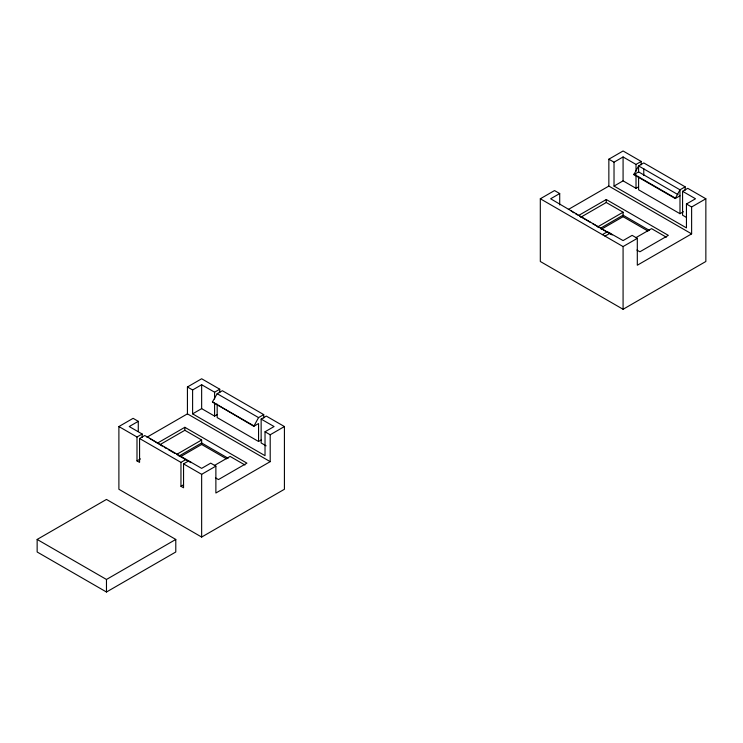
<?xml version="1.0" encoding="UTF-8"?>
<svg xmlns="http://www.w3.org/2000/svg" width="743" height="743" viewBox="0 0 743 743"><rect width="100%" height="100%" fill="white"/><g stroke="black" fill="none" stroke-linecap="round" stroke-linejoin="round"><path stroke-width="1.11" d="M261.146 439.995L258.555 441.481L258.555 423.566L253.809 426.306L212.424 401.926L217.17 393.697L222.343 390.716L263.728 414.603L263.728 418.021M253.809 426.306L258.555 417.594L263.728 414.603M679.984 195.79L675.238 198.53L633.853 174.633L638.599 165.921L643.772 162.931L685.157 186.827L685.157 190.236M675.238 198.53L679.984 189.818L685.157 186.827M266.115 445.846L261.146 442.977L261.146 419.089L266.319 416.099L284.42 426.547L284.42 489.275L201.65 537.059L118.889 489.275L118.889 426.547L133.108 418.337L138.282 421.327L138.282 431.562M284.42 426.547L270.201 434.766L270.201 461.644L187.431 413.86L187.431 386.982L201.65 378.763L219.761 389.221L219.761 392.629M138.282 421.327L129.226 426.547L142.164 434.014L142.164 437.432M187.431 386.982L192.604 389.964L201.65 384.735L214.588 392.202L219.761 389.221M686.551 217.495L682.576 215.201L682.576 191.304L687.749 188.323L705.85 198.771L705.85 261.49L623.08 309.283L540.31 261.49L540.31 198.771L554.538 190.561L559.711 193.552L559.711 204.929M705.85 198.771L691.622 206.991L691.622 233.869L608.851 186.084L608.851 159.197L623.08 150.987L641.19 161.445L641.19 164.853M118.889 426.547L136.991 437.005L142.164 434.014M559.711 193.552L550.656 198.771L612.213 234.955M608.851 159.197L614.024 162.188L623.08 156.959L636.017 164.426L641.19 161.445M136.991 437.005L136.991 460.901L139.573 462.387L139.573 438.5L144.746 435.509L201.65 468.369L210.706 463.14L215.879 466.121L215.879 493.008L270.201 461.644M146.938 437.237L187.431 413.86M192.604 389.964L192.604 413.86L201.65 408.631L214.588 416.099L217.17 414.603M157.367 443.162L184.84 427.299L246.917 463.14L218.47 479.569L215.461 477.833M160.312 444.444L184.84 430.281L201.65 439.995L201.65 444.472L226.522 458.83M568.367 209.461L608.851 186.084M136.991 460.901L140.436 458.905M614.024 162.188L614.024 186.084L623.08 180.855L636.017 188.323L638.599 186.827M633.853 174.633L638.599 171.893L678.015 194.647M578.797 215.377L606.269 199.523L668.347 235.364L639.89 251.784L636.89 250.057M580.757 217.235L606.269 202.505L623.08 212.21L623.08 216.696L647.952 231.054M177.122 454.149L201.65 439.995M179.091 456.007L201.65 442.977L228.147 458.273M37.15 539.446L106.472 499.426L175.785 539.446L175.785 551.993L106.472 592.013L37.15 551.993L37.15 539.446L106.472 579.466L175.785 539.446M180.763 456.536L201.65 444.472M139.573 438.5L180.958 462.387L186.131 459.406M180.958 462.387L180.958 486.284L183.549 487.78L183.549 463.883L188.722 460.901M597.576 226.94L623.08 212.21M600.511 228.231L623.08 215.201L649.568 230.497M601.198 229.327L623.08 216.696M192.604 413.86L265.028 455.673L265.028 431.776L274.074 426.547L261.146 419.089M214.411 465.48L230.107 456.416L244.939 464.979M180.958 486.284L183.549 484.789M183.549 463.883L201.65 474.34L215.879 466.121M614.024 186.084L686.448 227.897L686.448 204L695.504 198.771L682.576 191.304M635.832 237.704L651.537 228.64L666.369 237.203M540.31 198.771L623.08 246.565L637.308 238.345L637.308 265.223L691.622 233.869M638.599 176.37L638.599 189.818L679.984 213.705L683.43 211.718M604.978 236.135L610.068 233.209M602.387 234.639L607.458 231.732L623.08 240.583L632.135 235.364L637.308 238.345M686.448 204L691.622 206.991M633.853 174.15L675.238 198.037M573.782 212.777L570.828 210.575M575.751 213.91L577.72 215.052M579.698 216.185L590.536 222.445M592.505 223.578L598.412 226.996M600.39 228.129L607.282 232.113M609.251 233.256L611.229 234.389M217.17 393.697L258.555 417.594M265.028 431.776L270.201 434.766M212.424 401.926L253.809 425.813M258.555 441.481L217.17 417.594L217.17 404.155M162.308 446.134L149.501 438.249M164.277 447.277L166.246 448.41M168.224 449.552L175.116 453.536M177.085 454.67L190.886 462.638L190.886 462.146M679.984 213.705L679.984 189.818L638.599 165.921L638.599 171.893M643.772 168.624L643.772 175.45M636.017 164.426L636.017 171.252M636.017 174.67L636.017 188.323M623.08 156.959L623.08 180.855M623.08 246.565L623.08 309.283M606.269 199.523L606.269 202.505M214.588 392.202L214.588 399.028M214.588 403.579L214.588 416.099M201.65 384.735L201.65 408.631M201.65 474.34L201.65 537.059M184.84 427.299L184.84 430.281M106.472 579.466L106.472 592.013"/></g></svg>
